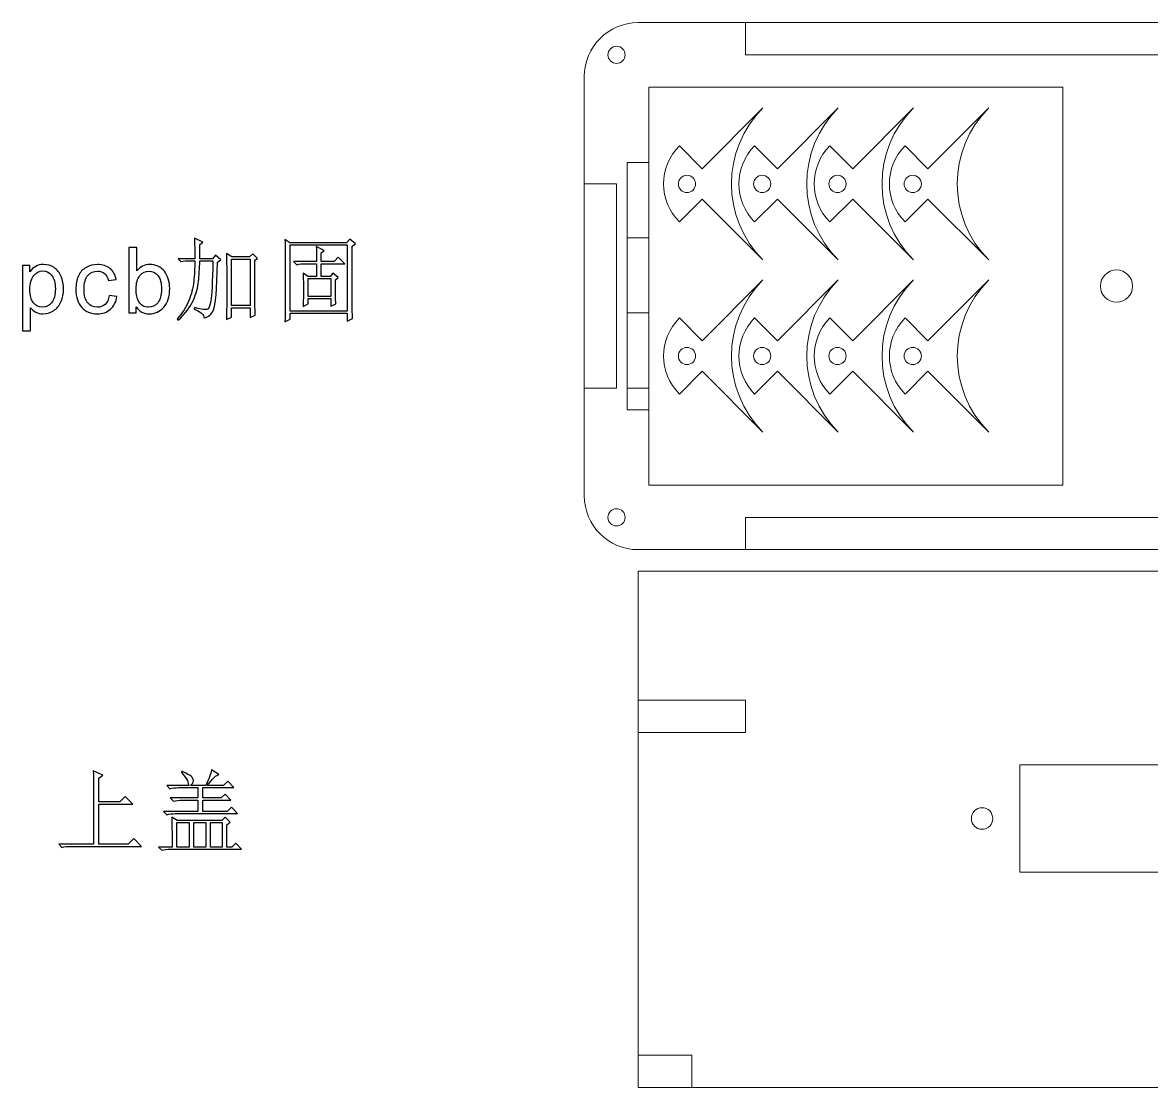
# Model space of a CAD drawing. Header units: millimetres. Extents: x -288 to -52, y -435 to 65.
# Drawn here: x -273.3 to -168.3, y -274 to -175 of the extents above; entities that cross this region are included whole.
import ezdxf

# ---------------------------------------------------------------- set-up
doc = ezdxf.new("R2010")
doc.units = ezdxf.units.MM
doc.header["$MEASUREMENT"] = 0
doc.layers.add('layer 1', color=7, linetype='Continuous')

msp = doc.modelspace()

# ---------------------------------------------------------------- linework, layer by layer
at = {"layer": 'layer 1', "color": 250, "lineweight": 20}
for centre, major_axis in [((-218.0443, -178.0132), (0, 0.8)), ((-171.5443, -199.5132), (0, 1.5)), ((-218.0443, -221.0132), (0, 0.8)), ((-184.0443, -249.0135), (0, 1))]:
    msp.add_ellipse(centre, major_axis=major_axis, ratio=1, dxfattribs=at)
for points, knots in [([(-216.0443, -175.0132), (-216.0443, -175.0132), (-57.0443, -175.0132), (-57.0443, -175.0132), (-57.0443, -175.0132), (-54.2943, -175.0132), (-52.0443, -177.2632), (-52.0443, -180.0133), (-52.0443, -180.0133), (-52.0443, -180.0133), (-52.0443, -219.0132), (-52.0443, -219.0132), (-52.0443, -219.0132), (-52.0443, -221.7633), (-54.2943, -224.0132), (-57.0443, -224.0132), (-57.0443, -224.0132), (-57.0443, -224.0132), (-216.0443, -224.0132), (-216.0443, -224.0132), (-216.0443, -224.0132), (-218.7943, -224.0132), (-221.0443, -221.7633), (-221.0443, -219.0132), (-221.0443, -219.0132), (-221.0443, -219.0132), (-221.0443, -180.0133), (-221.0443, -180.0133), (-221.0443, -180.0133), (-221.0443, -177.2632), (-218.7943, -175.0132), (-216.0443, -175.0132)], [0, 0, 0, 0, 0.11111111, 0.11111111, 0.11111111, 0.11111111, 0.22222222, 0.22222222, 0.22222222, 0.22222222, 0.33333333, 0.33333333, 0.33333333, 0.33333333, 0.44444444, 0.44444444, 0.44444444, 0.44444444, 0.55555556, 0.55555556, 0.55555556, 0.55555556, 0.66666667, 0.66666667, 0.66666667, 0.66666667, 0.77777778, 0.77777778, 0.77777778, 0.77777778, 1, 1, 1, 1]), ([(-212.0597, -189.4475), (-211.7473, -189.1351), (-211.2408, -189.1351), (-210.9284, -189.4475), (-210.9284, -189.4475), (-210.6159, -189.7599), (-210.616, -190.2665), (-210.9284, -190.5789), (-210.9284, -190.5789), (-211.2407, -190.8913), (-211.7473, -190.8913), (-212.0597, -190.5789), (-212.0597, -190.5789), (-212.3721, -190.2665), (-212.3721, -189.7599), (-212.0597, -189.4475)], [0, 0, 0, 0, 0.2, 0.2, 0.2, 0.2, 0.4, 0.4, 0.4, 0.4, 0.6, 0.6, 0.6, 0.6, 1, 1, 1, 1]), ([(-205.0597, -189.4475), (-204.7473, -189.1351), (-204.2408, -189.1351), (-203.9284, -189.4475), (-203.9284, -189.4475), (-203.6159, -189.7599), (-203.616, -190.2665), (-203.9284, -190.5789), (-203.9284, -190.5789), (-204.2407, -190.8913), (-204.7473, -190.8913), (-205.0597, -190.5789), (-205.0597, -190.5789), (-205.3721, -190.2665), (-205.3721, -189.7599), (-205.0597, -189.4475)], [0, 0, 0, 0, 0.2, 0.2, 0.2, 0.2, 0.4, 0.4, 0.4, 0.4, 0.6, 0.6, 0.6, 0.6, 1, 1, 1, 1]), ([(-198.0597, -189.4475), (-197.7473, -189.1351), (-197.2408, -189.1351), (-196.9284, -189.4475), (-196.9284, -189.4475), (-196.6159, -189.7599), (-196.616, -190.2665), (-196.9284, -190.5789), (-196.9284, -190.5789), (-197.2407, -190.8913), (-197.7473, -190.8913), (-198.0597, -190.5789), (-198.0597, -190.5789), (-198.3721, -190.2665), (-198.3721, -189.7599), (-198.0597, -189.4475)], [0, 0, 0, 0, 0.2, 0.2, 0.2, 0.2, 0.4, 0.4, 0.4, 0.4, 0.6, 0.6, 0.6, 0.6, 1, 1, 1, 1]), ([(-191.0597, -189.4475), (-190.7473, -189.1351), (-190.2408, -189.1351), (-189.9284, -189.4475), (-189.9284, -189.4475), (-189.6159, -189.7599), (-189.616, -190.2665), (-189.9284, -190.5789), (-189.9284, -190.5789), (-190.2407, -190.8913), (-190.7473, -190.8913), (-191.0597, -190.5789), (-191.0597, -190.5789), (-191.3721, -190.2665), (-191.3721, -189.7599), (-191.0597, -189.4475)], [0, 0, 0, 0, 0.2, 0.2, 0.2, 0.2, 0.4, 0.4, 0.4, 0.4, 0.6, 0.6, 0.6, 0.6, 1, 1, 1, 1]), ([(-212.0597, -205.448), (-211.7473, -205.1356), (-211.2408, -205.1356), (-210.9284, -205.448), (-210.9284, -205.448), (-210.6159, -205.7604), (-210.616, -206.267), (-210.9284, -206.5794), (-210.9284, -206.5794), (-211.2407, -206.8918), (-211.7473, -206.8918), (-212.0597, -206.5794), (-212.0597, -206.5794), (-212.3721, -206.267), (-212.3721, -205.7604), (-212.0597, -205.448)], [0, 0, 0, 0, 0.2, 0.2, 0.2, 0.2, 0.4, 0.4, 0.4, 0.4, 0.6, 0.6, 0.6, 0.6, 1, 1, 1, 1]), ([(-205.0597, -205.448), (-204.7473, -205.1356), (-204.2408, -205.1356), (-203.9284, -205.448), (-203.9284, -205.448), (-203.6159, -205.7604), (-203.616, -206.267), (-203.9284, -206.5794), (-203.9284, -206.5794), (-204.2407, -206.8918), (-204.7473, -206.8918), (-205.0597, -206.5794), (-205.0597, -206.5794), (-205.3721, -206.267), (-205.3721, -205.7604), (-205.0597, -205.448)], [0, 0, 0, 0, 0.2, 0.2, 0.2, 0.2, 0.4, 0.4, 0.4, 0.4, 0.6, 0.6, 0.6, 0.6, 1, 1, 1, 1]), ([(-198.0597, -205.448), (-197.7473, -205.1356), (-197.2408, -205.1356), (-196.9284, -205.448), (-196.9284, -205.448), (-196.6159, -205.7604), (-196.616, -206.267), (-196.9284, -206.5794), (-196.9284, -206.5794), (-197.2407, -206.8918), (-197.7473, -206.8918), (-198.0597, -206.5794), (-198.0597, -206.5794), (-198.3721, -206.267), (-198.3721, -205.7604), (-198.0597, -205.448)], [0, 0, 0, 0, 0.2, 0.2, 0.2, 0.2, 0.4, 0.4, 0.4, 0.4, 0.6, 0.6, 0.6, 0.6, 1, 1, 1, 1]), ([(-191.0597, -205.448), (-190.7473, -205.1356), (-190.2408, -205.1356), (-189.9284, -205.448), (-189.9284, -205.448), (-189.6159, -205.7604), (-189.616, -206.267), (-189.9284, -206.5794), (-189.9284, -206.5794), (-190.2407, -206.8918), (-190.7473, -206.8918), (-191.0597, -206.5794), (-191.0597, -206.5794), (-191.3721, -206.267), (-191.3721, -205.7604), (-191.0597, -205.448)], [0, 0, 0, 0, 0.2, 0.2, 0.2, 0.2, 0.4, 0.4, 0.4, 0.4, 0.6, 0.6, 0.6, 0.6, 1, 1, 1, 1]), ([(-92.5443, -244.0135), (-92.5443, -244.0135), (-180.5443, -244.0135), (-180.5443, -244.0135), (-180.5443, -244.0135), (-180.5443, -244.0135), (-180.5443, -254.0135), (-180.5443, -254.0135), (-180.5443, -254.0135), (-180.5443, -254.0135), (-92.5443, -254.0135), (-92.5443, -254.0135)], [0, 0, 0, 0, 0.25, 0.25, 0.25, 0.25, 0.5, 0.5, 0.5, 0.5, 1, 1, 1, 1])]:
    msp.add_open_spline(points, degree=3, knots=knots, dxfattribs=at)
for points in [[(-206.0443, -175.0132), (-206.0443, -175.0132), (-206.0443, -178.0132), (-206.0443, -178.0132)], [(-206.0443, -178.0132), (-206.0443, -178.0132), (-67.0443, -178.0132), (-67.0443, -178.0132)], [(-215.0443, -181.0132), (-215.0443, -181.0132), (-176.5443, -181.0132), (-176.5443, -181.0132)], [(-215.0443, -218.0132), (-215.0443, -218.0132), (-215.0443, -181.0132), (-215.0443, -181.0132)], [(-176.5443, -181.0132), (-176.5443, -181.0132), (-176.5443, -218.0132), (-176.5443, -218.0132)], [(-210.0798, -188.599), (-210.0798, -188.599), (-204.423, -182.9421), (-204.423, -182.9421)], [(-204.423, -197.0843), (-208.3283, -193.179), (-208.3283, -186.8474), (-204.423, -182.9421)], [(-203.0798, -188.599), (-203.0798, -188.599), (-197.423, -182.9421), (-197.423, -182.9421)], [(-197.423, -197.0843), (-201.3283, -193.179), (-201.3283, -186.8474), (-197.423, -182.9421)], [(-196.0798, -188.599), (-196.0798, -188.599), (-190.423, -182.9421), (-190.423, -182.9421)], [(-190.423, -197.0843), (-194.3283, -193.179), (-194.3283, -186.8474), (-190.423, -182.9421)], [(-189.0798, -188.599), (-189.0798, -188.599), (-183.423, -182.9421), (-183.423, -182.9421)], [(-183.423, -197.0843), (-187.3283, -193.179), (-187.3283, -186.8474), (-183.423, -182.9421)], [(-212.2012, -193.5487), (-214.1538, -191.5961), (-214.1538, -188.4303), (-212.2012, -186.4777)], [(-212.2012, -186.4777), (-212.2012, -186.4777), (-210.0798, -188.599), (-210.0798, -188.599)], [(-205.2012, -193.5487), (-207.1538, -191.5961), (-207.1538, -188.4303), (-205.2012, -186.4777)], [(-205.2012, -186.4777), (-205.2012, -186.4777), (-203.0798, -188.599), (-203.0798, -188.599)], [(-198.2012, -193.5487), (-200.1538, -191.5961), (-200.1538, -188.4303), (-198.2012, -186.4777)], [(-198.2012, -186.4777), (-198.2012, -186.4777), (-196.0798, -188.599), (-196.0798, -188.599)], [(-191.2012, -193.5487), (-193.1538, -191.5961), (-193.1538, -188.4303), (-191.2012, -186.4777)], [(-191.2012, -186.4777), (-191.2012, -186.4777), (-189.0798, -188.599), (-189.0798, -188.599)], [(-217.0443, -188.0132), (-217.0443, -188.0132), (-215.0443, -188.0132), (-215.0443, -188.0132)], [(-217.0443, -211.0132), (-217.0443, -211.0132), (-217.0443, -188.0132), (-217.0443, -188.0132)], [(-221.0443, -190.0132), (-221.0443, -190.0132), (-218.0443, -190.0132), (-218.0443, -190.0132)], [(-218.0443, -209.0132), (-218.0443, -209.0132), (-218.0443, -190.0132), (-218.0443, -190.0132)], [(-212.2012, -193.5487), (-212.2012, -193.5487), (-210.0798, -191.4274), (-210.0798, -191.4274)], [(-204.423, -197.0843), (-204.423, -197.0843), (-210.0798, -191.4274), (-210.0798, -191.4274)], [(-205.2012, -193.5487), (-205.2012, -193.5487), (-203.0798, -191.4274), (-203.0798, -191.4274)], [(-197.423, -197.0843), (-197.423, -197.0843), (-203.0798, -191.4274), (-203.0798, -191.4274)], [(-198.2012, -193.5487), (-198.2012, -193.5487), (-196.0798, -191.4274), (-196.0798, -191.4274)], [(-190.423, -197.0843), (-190.423, -197.0843), (-196.0798, -191.4274), (-196.0798, -191.4274)], [(-191.2012, -193.5487), (-191.2012, -193.5487), (-189.0798, -191.4274), (-189.0798, -191.4274)], [(-183.423, -197.0843), (-183.423, -197.0843), (-189.0798, -191.4274), (-189.0798, -191.4274)], [(-217.0443, -195.0132), (-217.0443, -195.0132), (-215.0443, -195.0132), (-215.0443, -195.0132)], [(-210.0798, -204.5995), (-210.0798, -204.5995), (-204.423, -198.9426), (-204.423, -198.9426)], [(-204.423, -213.0848), (-208.3283, -209.1795), (-208.3283, -202.8479), (-204.423, -198.9426)], [(-203.0798, -204.5995), (-203.0798, -204.5995), (-197.423, -198.9426), (-197.423, -198.9426)], [(-197.423, -213.0848), (-201.3283, -209.1795), (-201.3283, -202.8479), (-197.423, -198.9426)], [(-196.0798, -204.5995), (-196.0798, -204.5995), (-190.423, -198.9426), (-190.423, -198.9426)], [(-190.423, -213.0848), (-194.3283, -209.1795), (-194.3283, -202.8479), (-190.423, -198.9426)], [(-189.0798, -204.5995), (-189.0798, -204.5995), (-183.423, -198.9426), (-183.423, -198.9426)], [(-183.423, -213.0848), (-187.3283, -209.1795), (-187.3283, -202.8479), (-183.423, -198.9426)], [(-217.0443, -202.0132), (-217.0443, -202.0132), (-215.0443, -202.0132), (-215.0443, -202.0132)], [(-212.2012, -209.5492), (-214.1538, -207.5966), (-214.1538, -204.4308), (-212.2012, -202.4782)], [(-212.2012, -202.4782), (-212.2012, -202.4782), (-210.0798, -204.5995), (-210.0798, -204.5995)], [(-205.2012, -209.5492), (-207.1538, -207.5966), (-207.1538, -204.4308), (-205.2012, -202.4782)], [(-205.2012, -202.4782), (-205.2012, -202.4782), (-203.0798, -204.5995), (-203.0798, -204.5995)], [(-198.2012, -209.5492), (-200.1538, -207.5966), (-200.1538, -204.4308), (-198.2012, -202.4782)], [(-198.2012, -202.4782), (-198.2012, -202.4782), (-196.0798, -204.5995), (-196.0798, -204.5995)], [(-191.2012, -209.5492), (-193.1538, -207.5966), (-193.1538, -204.4308), (-191.2012, -202.4782)], [(-191.2012, -202.4782), (-191.2012, -202.4782), (-189.0798, -204.5995), (-189.0798, -204.5995)], [(-212.2012, -209.5492), (-212.2012, -209.5492), (-210.0798, -207.4279), (-210.0798, -207.4279)], [(-204.423, -213.0848), (-204.423, -213.0848), (-210.0798, -207.4279), (-210.0798, -207.4279)], [(-205.2012, -209.5492), (-205.2012, -209.5492), (-203.0798, -207.4279), (-203.0798, -207.4279)], [(-197.423, -213.0848), (-197.423, -213.0848), (-203.0798, -207.4279), (-203.0798, -207.4279)], [(-198.2012, -209.5492), (-198.2012, -209.5492), (-196.0798, -207.4279), (-196.0798, -207.4279)], [(-190.423, -213.0848), (-190.423, -213.0848), (-196.0798, -207.4279), (-196.0798, -207.4279)], [(-191.2012, -209.5492), (-191.2012, -209.5492), (-189.0798, -207.4279), (-189.0798, -207.4279)], [(-183.423, -213.0848), (-183.423, -213.0848), (-189.0798, -207.4279), (-189.0798, -207.4279)], [(-221.0443, -209.0132), (-221.0443, -209.0132), (-218.0443, -209.0132), (-218.0443, -209.0132)], [(-217.0443, -209.0132), (-217.0443, -209.0132), (-215.0443, -209.0132), (-215.0443, -209.0132)], [(-217.0443, -211.0132), (-217.0443, -211.0132), (-215.0443, -211.0132), (-215.0443, -211.0132)], [(-215.0443, -218.0132), (-215.0443, -218.0132), (-176.5443, -218.0132), (-176.5443, -218.0132)], [(-206.0443, -221.0132), (-206.0443, -221.0132), (-206.0443, -224.0132), (-206.0443, -224.0132)], [(-67.0443, -221.0132), (-67.0443, -221.0132), (-206.0443, -221.0132), (-206.0443, -221.0132)], [(-216.0443, -226.0135), (-216.0443, -226.0135), (-57.0443, -226.0135), (-57.0443, -226.0135)], [(-216.0443, -226.0135), (-216.0443, -226.0135), (-216.0443, -274.0131), (-216.0443, -274.0131)], [(-216.0443, -238.0135), (-216.0443, -238.0135), (-206.0443, -238.0135), (-206.0443, -238.0135)], [(-206.0443, -241.0135), (-206.0443, -241.0135), (-206.0443, -238.0135), (-206.0443, -238.0135)], [(-216.0443, -241.0135), (-216.0443, -241.0135), (-206.0443, -241.0135), (-206.0443, -241.0135)], [(-216.0443, -271.0131), (-216.0443, -271.0131), (-211.0443, -271.0131), (-211.0443, -271.0131)], [(-211.0443, -271.0131), (-211.0443, -271.0131), (-211.0443, -274.0131), (-211.0443, -274.0131)], [(-216.0443, -274.0131), (-216.0443, -274.0131), (-57.0443, -274.0131), (-57.0443, -274.0131)]]:
    msp.add_open_spline(points, degree=3, dxfattribs=at)
at = {"layer": 'layer 1', "color": 250}
for points, knots in [([(-257.2716, -196.9709), (-257.2716, -196.1779), (-257.2829, -195.5386), (-257.304, -195.0532), (-257.304, -195.0532), (-257.304, -195.0532), (-256.511, -195.4173), (-256.511, -195.4173), (-256.511, -195.4173), (-256.511, -195.4173), (-256.8087, -195.6487), (-256.8087, -195.6487), (-256.8087, -195.6487), (-256.8087, -195.6487), (-256.8087, -196.9709), (-256.8087, -196.9709), (-256.8087, -196.9709), (-256.8087, -196.9709), (-255.6177, -196.9709), (-255.6177, -196.9709), (-255.6177, -196.9709), (-255.6177, -196.9709), (-255.3525, -196.6407), (-255.3525, -196.6407), (-255.3525, -196.6407), (-255.3525, -196.6407), (-254.8571, -197.0711), (-254.8571, -197.0711), (-254.8571, -197.0711), (-254.8571, -197.0711), (-255.1549, -197.3025), (-255.1549, -197.3025), (-255.1549, -197.3025), (-255.2212, -199.8595), (-255.3426, -201.3369), (-255.519, -201.7334), (-255.519, -201.7334), (-255.6954, -202.1314), (-255.9917, -202.3727), (-256.4108, -202.4616), (-256.4108, -202.4616), (-256.3896, -202.1751), (-256.6972, -201.9098), (-257.3379, -201.6671), (-257.3379, -201.6671), (-257.3379, -201.6671), (-257.304, -201.502), (-257.304, -201.502), (-257.304, -201.502), (-256.7974, -201.6347), (-256.4658, -201.701), (-256.312, -201.701), (-256.312, -201.701), (-256.2245, -201.701), (-256.13, -201.6728), (-256.0312, -201.6177), (-256.0312, -201.6177), (-255.9324, -201.5627), (-255.8435, -201.3101), (-255.7659, -200.8571), (-255.7659, -200.8571), (-255.6897, -200.4056), (-255.629, -199.1765), (-255.5839, -197.1699), (-255.5839, -197.1699), (-255.5839, -197.1699), (-256.8087, -197.1699), (-256.8087, -197.1699), (-256.8087, -197.1699), (-256.8299, -197.8966), (-256.8694, -198.5302), (-256.9244, -199.0707), (-256.9244, -199.0707), (-256.9795, -199.6111), (-257.1389, -200.1883), (-257.4028, -200.8063), (-257.4028, -200.8063), (-257.6681, -201.423), (-258.1422, -202.0509), (-258.8252, -202.6902), (-258.8252, -202.6902), (-258.8252, -202.6902), (-258.9254, -202.5914), (-258.9254, -202.5914), (-258.9254, -202.5914), (-258.4174, -201.9959), (-258.0491, -201.4117), (-257.8163, -200.8388), (-257.8163, -200.8388), (-257.5848, -200.2659), (-257.4367, -199.6817), (-257.3703, -199.0876), (-257.3703, -199.0876), (-257.304, -198.4921), (-257.2716, -197.8529), (-257.2716, -197.1699), (-257.2716, -197.1699), (-257.2716, -197.1699), (-258.1648, -197.1699), (-258.1648, -197.1699), (-258.1648, -197.1699), (-258.1648, -197.1699), (-258.5613, -197.2362), (-258.5613, -197.2362), (-258.5613, -197.2362), (-258.5613, -197.2362), (-258.8252, -196.9709), (-258.8252, -196.9709), (-258.8252, -196.9709), (-258.8252, -196.9709), (-257.2716, -196.9709), (-257.2716, -196.9709)], [0, 0, 0, 0, 0.03448276, 0.03448276, 0.03448276, 0.03448276, 0.06896552, 0.06896552, 0.06896552, 0.06896552, 0.10344828, 0.10344828, 0.10344828, 0.10344828, 0.13793103, 0.13793103, 0.13793103, 0.13793103, 0.17241379, 0.17241379, 0.17241379, 0.17241379, 0.20689655, 0.20689655, 0.20689655, 0.20689655, 0.24137931, 0.24137931, 0.24137931, 0.24137931, 0.27586207, 0.27586207, 0.27586207, 0.27586207, 0.31034483, 0.31034483, 0.31034483, 0.31034483, 0.34482759, 0.34482759, 0.34482759, 0.34482759, 0.37931034, 0.37931034, 0.37931034, 0.37931034, 0.4137931, 0.4137931, 0.4137931, 0.4137931, 0.44827586, 0.44827586, 0.44827586, 0.44827586, 0.48275862, 0.48275862, 0.48275862, 0.48275862, 0.51724138, 0.51724138, 0.51724138, 0.51724138, 0.55172414, 0.55172414, 0.55172414, 0.55172414, 0.5862069, 0.5862069, 0.5862069, 0.5862069, 0.62068966, 0.62068966, 0.62068966, 0.62068966, 0.65517241, 0.65517241, 0.65517241, 0.65517241, 0.68965517, 0.68965517, 0.68965517, 0.68965517, 0.72413793, 0.72413793, 0.72413793, 0.72413793, 0.75862069, 0.75862069, 0.75862069, 0.75862069, 0.79310345, 0.79310345, 0.79310345, 0.79310345, 0.82758621, 0.82758621, 0.82758621, 0.82758621, 0.86206897, 0.86206897, 0.86206897, 0.86206897, 0.89655172, 0.89655172, 0.89655172, 0.89655172, 0.93103448, 0.93103448, 0.93103448, 0.93103448, 1, 1, 1, 1]), ([(-248.8839, -202.8256), (-248.8613, -202.2527), (-248.8514, -201.8336), (-248.8514, -201.5683), (-248.8514, -201.5683), (-248.8514, -201.5683), (-248.8514, -196.6054), (-248.8514, -196.6054), (-248.8514, -196.6054), (-248.8514, -196.2315), (-248.8613, -195.7574), (-248.8839, -195.183), (-248.8839, -195.183), (-248.8839, -195.183), (-248.421, -195.4808), (-248.421, -195.4808), (-248.421, -195.4808), (-248.421, -195.4808), (-243.1618, -195.4808), (-243.1618, -195.4808), (-243.1618, -195.4808), (-243.1618, -195.4808), (-242.864, -195.1463), (-242.864, -195.1463), (-242.864, -195.1463), (-242.864, -195.1463), (-242.3349, -195.5767), (-242.3349, -195.5767), (-242.3349, -195.5767), (-242.3349, -195.5767), (-242.6326, -195.8082), (-242.6326, -195.8082), (-242.6326, -195.8082), (-242.6326, -195.8082), (-242.6326, -201.0378), (-242.6326, -201.0378), (-242.6326, -201.0378), (-242.6326, -201.4794), (-242.6213, -201.9761), (-242.6002, -202.5279), (-242.6002, -202.5279), (-242.6002, -202.5279), (-243.0955, -202.7593), (-243.0955, -202.7593), (-243.0955, -202.7593), (-243.0955, -202.7593), (-243.0955, -202.0298), (-243.0955, -202.0298), (-243.0955, -202.0298), (-243.0955, -202.0298), (-248.3871, -202.0298), (-248.3871, -202.0298), (-248.3871, -202.0298), (-248.3871, -202.0298), (-248.3871, -202.5928), (-248.3871, -202.5928), (-248.3871, -202.5928), (-248.3871, -202.5928), (-248.8839, -202.8256), (-248.8839, -202.8256)], [0, 0, 0, 0, 0.0625, 0.0625, 0.0625, 0.0625, 0.125, 0.125, 0.125, 0.125, 0.1875, 0.1875, 0.1875, 0.1875, 0.25, 0.25, 0.25, 0.25, 0.3125, 0.3125, 0.3125, 0.3125, 0.375, 0.375, 0.375, 0.375, 0.4375, 0.4375, 0.4375, 0.4375, 0.5, 0.5, 0.5, 0.5, 0.5625, 0.5625, 0.5625, 0.5625, 0.625, 0.625, 0.625, 0.625, 0.6875, 0.6875, 0.6875, 0.6875, 0.75, 0.75, 0.75, 0.75, 0.8125, 0.8125, 0.8125, 0.8125, 0.875, 0.875, 0.875, 0.875, 1, 1, 1, 1]), ([(-262.7199, -201.9959), (-262.7199, -201.9959), (-263.4142, -201.9959), (-263.4142, -201.9959), (-263.4142, -201.9959), (-263.4142, -201.9959), (-263.4142, -195.9337), (-263.4142, -195.9337), (-263.4142, -195.9337), (-263.4142, -195.9337), (-262.6691, -195.9337), (-262.6691, -195.9337), (-262.6691, -195.9337), (-262.6691, -195.9337), (-262.6691, -198.097), (-262.6691, -198.097), (-262.6691, -198.097), (-262.3544, -197.7047), (-261.9537, -197.5085), (-261.4654, -197.5085), (-261.4654, -197.5085), (-261.1959, -197.5085), (-260.9391, -197.5622), (-260.6978, -197.6708), (-260.6978, -197.6708), (-260.4565, -197.7795), (-260.2589, -197.9333), (-260.1023, -198.1294), (-260.1023, -198.1294), (-259.9471, -198.327), (-259.8243, -198.5641), (-259.7368, -198.8421), (-259.7368, -198.8421), (-259.6479, -199.1186), (-259.6041, -199.4164), (-259.6041, -199.7325), (-259.6041, -199.7325), (-259.6041, -200.4832), (-259.7904, -201.0646), (-260.1615, -201.4738), (-260.1615, -201.4738), (-260.5341, -201.8844), (-260.98, -202.089), (-261.5007, -202.089), (-261.5007, -202.089), (-262.0186, -202.089), (-262.425, -201.8731), (-262.7199, -201.4427), (-262.7199, -201.4427), (-262.7199, -201.4427), (-262.7199, -201.9959), (-262.7199, -201.9959)], [0, 0, 0, 0, 0.07142857, 0.07142857, 0.07142857, 0.07142857, 0.14285714, 0.14285714, 0.14285714, 0.14285714, 0.21428571, 0.21428571, 0.21428571, 0.21428571, 0.28571429, 0.28571429, 0.28571429, 0.28571429, 0.35714286, 0.35714286, 0.35714286, 0.35714286, 0.42857143, 0.42857143, 0.42857143, 0.42857143, 0.5, 0.5, 0.5, 0.5, 0.57142857, 0.57142857, 0.57142857, 0.57142857, 0.64285714, 0.64285714, 0.64285714, 0.64285714, 0.71428571, 0.71428571, 0.71428571, 0.71428571, 0.78571429, 0.78571429, 0.78571429, 0.78571429, 0.85714286, 0.85714286, 0.85714286, 0.85714286, 1, 1, 1, 1]), ([(-248.3871, -195.6797), (-248.3871, -195.6797), (-248.3871, -201.8308), (-248.3871, -201.8308), (-248.3871, -201.8308), (-248.3871, -201.8308), (-243.0955, -201.8308), (-243.0955, -201.8308), (-243.0955, -201.8308), (-243.0955, -201.8308), (-243.0955, -195.6797), (-243.0955, -195.6797), (-243.0955, -195.6797), (-243.0955, -195.6797), (-248.3871, -195.6797), (-248.3871, -195.6797)], [0, 0, 0, 0, 0.2, 0.2, 0.2, 0.2, 0.4, 0.4, 0.4, 0.4, 0.6, 0.6, 0.6, 0.6, 1, 1, 1, 1]), ([(-244.1877, -198.9197), (-244.1877, -200.002), (-244.1764, -200.7527), (-244.1538, -201.1718), (-244.1538, -201.1718), (-244.1538, -201.1718), (-244.6181, -201.3694), (-244.6181, -201.3694), (-244.6181, -201.3694), (-244.6181, -201.3694), (-244.6181, -200.6751), (-244.6181, -200.6751), (-244.6181, -200.6751), (-244.6181, -200.6751), (-246.7347, -200.6751), (-246.7347, -200.6751), (-246.7347, -200.6751), (-246.7347, -200.6751), (-246.7347, -201.1718), (-246.7347, -201.1718), (-246.7347, -201.1718), (-246.7347, -201.1718), (-247.1976, -201.4032), (-247.1976, -201.4032), (-247.1976, -201.4032), (-247.175, -200.8741), (-247.1637, -200.3548), (-247.1637, -199.8468), (-247.1637, -199.8468), (-247.1637, -199.3402), (-247.175, -198.8322), (-247.1976, -198.3242), (-247.1976, -198.3242), (-247.1976, -198.3242), (-246.7672, -198.6219), (-246.7672, -198.6219), (-246.7672, -198.6219), (-246.7672, -198.6219), (-245.9403, -198.6219), (-245.9403, -198.6219), (-245.9403, -198.6219), (-245.9403, -198.6219), (-245.9403, -197.4323), (-245.9403, -197.4323), (-245.9403, -197.4323), (-245.9403, -197.4323), (-246.9986, -197.4323), (-246.9986, -197.4323), (-246.9986, -197.4323), (-247.2851, -197.4323), (-247.5504, -197.4648), (-247.7931, -197.5311), (-247.7931, -197.5311), (-247.7931, -197.5311), (-248.0894, -197.2334), (-248.0894, -197.2334), (-248.0894, -197.2334), (-248.0894, -197.2334), (-245.9403, -197.2334), (-245.9403, -197.2334), (-245.9403, -197.2334), (-245.9403, -196.8143), (-245.9516, -196.3514), (-245.9727, -195.8448), (-245.9727, -195.8448), (-245.9727, -195.8448), (-245.246, -196.2089), (-245.246, -196.2089), (-245.246, -196.2089), (-245.246, -196.2089), (-245.5099, -196.4065), (-245.5099, -196.4065), (-245.5099, -196.4065), (-245.5099, -196.4065), (-245.5099, -197.2334), (-245.5099, -197.2334), (-245.5099, -197.2334), (-245.5099, -197.2334), (-244.3203, -197.2334), (-244.3203, -197.2334), (-244.3203, -197.2334), (-244.3203, -197.2334), (-243.9224, -196.8369), (-243.9224, -196.8369), (-243.9224, -196.8369), (-243.9224, -196.8369), (-243.3269, -197.4323), (-243.3269, -197.4323), (-243.3269, -197.4323), (-243.3269, -197.4323), (-245.5099, -197.4323), (-245.5099, -197.4323), (-245.5099, -197.4323), (-245.5099, -197.4323), (-245.5099, -198.6219), (-245.5099, -198.6219), (-245.5099, -198.6219), (-245.5099, -198.6219), (-244.683, -198.6219), (-244.683, -198.6219), (-244.683, -198.6219), (-244.683, -198.6219), (-244.4191, -198.3242), (-244.4191, -198.3242), (-244.4191, -198.3242), (-244.4191, -198.3242), (-243.9224, -198.7221), (-243.9224, -198.7221), (-243.9224, -198.7221), (-243.9224, -198.7221), (-244.1877, -198.9197), (-244.1877, -198.9197)], [0, 0, 0, 0, 0.03448276, 0.03448276, 0.03448276, 0.03448276, 0.06896552, 0.06896552, 0.06896552, 0.06896552, 0.10344828, 0.10344828, 0.10344828, 0.10344828, 0.13793103, 0.13793103, 0.13793103, 0.13793103, 0.17241379, 0.17241379, 0.17241379, 0.17241379, 0.20689655, 0.20689655, 0.20689655, 0.20689655, 0.24137931, 0.24137931, 0.24137931, 0.24137931, 0.27586207, 0.27586207, 0.27586207, 0.27586207, 0.31034483, 0.31034483, 0.31034483, 0.31034483, 0.34482759, 0.34482759, 0.34482759, 0.34482759, 0.37931034, 0.37931034, 0.37931034, 0.37931034, 0.4137931, 0.4137931, 0.4137931, 0.4137931, 0.44827586, 0.44827586, 0.44827586, 0.44827586, 0.48275862, 0.48275862, 0.48275862, 0.48275862, 0.51724138, 0.51724138, 0.51724138, 0.51724138, 0.55172414, 0.55172414, 0.55172414, 0.55172414, 0.5862069, 0.5862069, 0.5862069, 0.5862069, 0.62068966, 0.62068966, 0.62068966, 0.62068966, 0.65517241, 0.65517241, 0.65517241, 0.65517241, 0.68965517, 0.68965517, 0.68965517, 0.68965517, 0.72413793, 0.72413793, 0.72413793, 0.72413793, 0.75862069, 0.75862069, 0.75862069, 0.75862069, 0.79310345, 0.79310345, 0.79310345, 0.79310345, 0.82758621, 0.82758621, 0.82758621, 0.82758621, 0.86206897, 0.86206897, 0.86206897, 0.86206897, 0.89655172, 0.89655172, 0.89655172, 0.89655172, 0.93103448, 0.93103448, 0.93103448, 0.93103448, 1, 1, 1, 1]), ([(-251.6821, -197.0993), (-251.6821, -197.0993), (-251.6821, -200.7033), (-251.6821, -200.7033), (-251.6821, -200.7033), (-251.6821, -201.2325), (-251.6708, -201.7391), (-251.6483, -202.2245), (-251.6483, -202.2245), (-251.6483, -202.2245), (-252.1111, -202.4235), (-252.1111, -202.4235), (-252.1111, -202.4235), (-252.1111, -202.4235), (-252.1111, -201.5302), (-252.1111, -201.5302), (-252.1111, -201.5302), (-252.1111, -201.5302), (-253.8651, -201.5302), (-253.8651, -201.5302), (-253.8651, -201.5302), (-253.8651, -201.5302), (-253.8651, -202.3924), (-253.8651, -202.3924), (-253.8651, -202.3924), (-253.8651, -202.3924), (-254.328, -202.6238), (-254.328, -202.6238), (-254.328, -202.6238), (-254.3054, -201.9409), (-254.2941, -200.915), (-254.2941, -199.5476), (-254.2941, -199.5476), (-254.2941, -198.1802), (-254.3054, -197.1544), (-254.328, -196.4714), (-254.328, -196.4714), (-254.328, -196.4714), (-253.8313, -196.8016), (-253.8313, -196.8016), (-253.8313, -196.8016), (-253.8313, -196.8016), (-252.1774, -196.8016), (-252.1774, -196.8016), (-252.1774, -196.8016), (-252.1774, -196.8016), (-251.8797, -196.5038), (-251.8797, -196.5038), (-251.8797, -196.5038), (-251.8797, -196.5038), (-251.4507, -196.9342), (-251.4507, -196.9342), (-251.4507, -196.9342), (-251.4507, -196.9342), (-251.6821, -197.0993), (-251.6821, -197.0993)], [0, 0, 0, 0, 0.06666667, 0.06666667, 0.06666667, 0.06666667, 0.13333333, 0.13333333, 0.13333333, 0.13333333, 0.2, 0.2, 0.2, 0.2, 0.26666667, 0.26666667, 0.26666667, 0.26666667, 0.33333333, 0.33333333, 0.33333333, 0.33333333, 0.4, 0.4, 0.4, 0.4, 0.46666667, 0.46666667, 0.46666667, 0.46666667, 0.53333333, 0.53333333, 0.53333333, 0.53333333, 0.6, 0.6, 0.6, 0.6, 0.66666667, 0.66666667, 0.66666667, 0.66666667, 0.73333333, 0.73333333, 0.73333333, 0.73333333, 0.8, 0.8, 0.8, 0.8, 0.86666667, 0.86666667, 0.86666667, 0.86666667, 1, 1, 1, 1]), ([(-253.8651, -197.0005), (-253.8651, -197.0005), (-253.8651, -201.3313), (-253.8651, -201.3313), (-253.8651, -201.3313), (-253.8651, -201.3313), (-252.1111, -201.3313), (-252.1111, -201.3313), (-252.1111, -201.3313), (-252.1111, -201.3313), (-252.1111, -197.0005), (-252.1111, -197.0005), (-252.1111, -197.0005), (-252.1111, -197.0005), (-253.8651, -197.0005), (-253.8651, -197.0005)], [0, 0, 0, 0, 0.2, 0.2, 0.2, 0.2, 0.4, 0.4, 0.4, 0.4, 0.6, 0.6, 0.6, 0.6, 1, 1, 1, 1]), ([(-273.289, -203.6808), (-273.289, -203.6808), (-273.289, -197.6017), (-273.289, -197.6017), (-273.289, -197.6017), (-273.289, -197.6017), (-272.6117, -197.6017), (-272.6117, -197.6017), (-272.6117, -197.6017), (-272.6117, -197.6017), (-272.6117, -198.1788), (-272.6117, -198.1788), (-272.6117, -198.1788), (-272.4522, -197.9559), (-272.2716, -197.788), (-272.0698, -197.6765), (-272.0698, -197.6765), (-271.8694, -197.565), (-271.6253, -197.5085), (-271.3388, -197.5085), (-271.3388, -197.5085), (-270.9635, -197.5085), (-270.6333, -197.6045), (-270.3468, -197.7978), (-270.3468, -197.7978), (-270.0604, -197.9897), (-269.8445, -198.2621), (-269.6977, -198.612), (-269.6977, -198.612), (-269.5524, -198.9634), (-269.479, -199.3472), (-269.479, -199.7663), (-269.479, -199.7663), (-269.479, -200.2137), (-269.5594, -200.6172), (-269.7203, -200.9771), (-269.7203, -200.9771), (-269.8812, -201.3355), (-270.1154, -201.6107), (-270.423, -201.8026), (-270.423, -201.8026), (-270.7292, -201.9931), (-271.0524, -202.089), (-271.391, -202.089), (-271.391, -202.089), (-271.6394, -202.089), (-271.8624, -202.0368), (-272.0585, -201.9324), (-272.0585, -201.9324), (-272.2561, -201.828), (-272.4169, -201.6967), (-272.5439, -201.5373), (-272.5439, -201.5373), (-272.5439, -201.5373), (-272.5439, -203.6808), (-272.5439, -203.6808), (-272.5439, -203.6808), (-272.5439, -203.6808), (-273.289, -203.6808), (-273.289, -203.6808)], [0, 0, 0, 0, 0.0625, 0.0625, 0.0625, 0.0625, 0.125, 0.125, 0.125, 0.125, 0.1875, 0.1875, 0.1875, 0.1875, 0.25, 0.25, 0.25, 0.25, 0.3125, 0.3125, 0.3125, 0.3125, 0.375, 0.375, 0.375, 0.375, 0.4375, 0.4375, 0.4375, 0.4375, 0.5, 0.5, 0.5, 0.5, 0.5625, 0.5625, 0.5625, 0.5625, 0.625, 0.625, 0.625, 0.625, 0.6875, 0.6875, 0.6875, 0.6875, 0.75, 0.75, 0.75, 0.75, 0.8125, 0.8125, 0.8125, 0.8125, 0.875, 0.875, 0.875, 0.875, 1, 1, 1, 1]), ([(-272.6117, -199.8256), (-272.6117, -200.3886), (-272.4974, -200.8049), (-272.2702, -201.0744), (-272.2702, -201.0744), (-272.0416, -201.344), (-271.765, -201.4794), (-271.4404, -201.4794), (-271.4404, -201.4794), (-271.1102, -201.4794), (-270.828, -201.3397), (-270.5938, -201.0603), (-270.5938, -201.0603), (-270.3581, -200.7809), (-270.241, -200.3491), (-270.241, -199.7635), (-270.241, -199.7635), (-270.241, -199.2047), (-270.3553, -198.787), (-270.5853, -198.509), (-270.5853, -198.509), (-270.8153, -198.231), (-271.0891, -198.0928), (-271.408, -198.0928), (-271.408, -198.0928), (-271.7241, -198.0928), (-272.0035, -198.2409), (-272.2462, -198.5358), (-272.2462, -198.5358), (-272.4903, -198.8322), (-272.6117, -199.2612), (-272.6117, -199.8256)], [0, 0, 0, 0, 0.11111111, 0.11111111, 0.11111111, 0.11111111, 0.22222222, 0.22222222, 0.22222222, 0.22222222, 0.33333333, 0.33333333, 0.33333333, 0.33333333, 0.44444444, 0.44444444, 0.44444444, 0.44444444, 0.55555556, 0.55555556, 0.55555556, 0.55555556, 0.66666667, 0.66666667, 0.66666667, 0.66666667, 0.77777778, 0.77777778, 0.77777778, 0.77777778, 1, 1, 1, 1]), ([(-265.2394, -200.3872), (-265.2394, -200.3872), (-264.5113, -200.4888), (-264.5113, -200.4888), (-264.5113, -200.4888), (-264.5917, -200.9898), (-264.7949, -201.3807), (-265.1237, -201.6643), (-265.1237, -201.6643), (-265.4525, -201.9479), (-265.8575, -202.089), (-266.3358, -202.089), (-266.3358, -202.089), (-266.9355, -202.089), (-267.4182, -201.8929), (-267.7822, -201.5006), (-267.7822, -201.5006), (-268.1477, -201.1083), (-268.3297, -200.5467), (-268.3297, -199.8157), (-268.3297, -199.8157), (-268.3297, -199.3416), (-268.2507, -198.9281), (-268.0941, -198.5725), (-268.0941, -198.5725), (-267.9374, -198.2183), (-267.699, -197.9516), (-267.3772, -197.7753), (-267.3772, -197.7753), (-267.0569, -197.5974), (-266.7084, -197.5085), (-266.3302, -197.5085), (-266.3302, -197.5085), (-265.8546, -197.5085), (-265.4638, -197.6285), (-265.1618, -197.8698), (-265.1618, -197.8698), (-264.8584, -198.1111), (-264.6637, -198.454), (-264.579, -198.8971), (-264.579, -198.8971), (-264.579, -198.8971), (-265.2987, -199.0072), (-265.2987, -199.0072), (-265.2987, -199.0072), (-265.3678, -198.7122), (-265.4892, -198.4907), (-265.6655, -198.3411), (-265.6655, -198.3411), (-265.8405, -198.1929), (-266.0522, -198.1182), (-266.3005, -198.1182), (-266.3005, -198.1182), (-266.6759, -198.1182), (-266.9807, -198.2522), (-267.2164, -198.5203), (-267.2164, -198.5203), (-267.4506, -198.7898), (-267.5677, -199.2132), (-267.5677, -199.7946), (-267.5677, -199.7946), (-267.5677, -200.3844), (-267.4548, -200.812), (-267.2291, -201.0787), (-267.2291, -201.0787), (-267.0019, -201.3454), (-266.7069, -201.4794), (-266.3443, -201.4794), (-266.3443, -201.4794), (-266.0508, -201.4794), (-265.8067, -201.3905), (-265.6119, -201.2113), (-265.6119, -201.2113), (-265.4158, -201.0335), (-265.2916, -200.7584), (-265.2394, -200.3872)], [0, 0, 0, 0, 0.05, 0.05, 0.05, 0.05, 0.1, 0.1, 0.1, 0.1, 0.15, 0.15, 0.15, 0.15, 0.2, 0.2, 0.2, 0.2, 0.25, 0.25, 0.25, 0.25, 0.3, 0.3, 0.3, 0.3, 0.35, 0.35, 0.35, 0.35, 0.4, 0.4, 0.4, 0.4, 0.45, 0.45, 0.45, 0.45, 0.5, 0.5, 0.5, 0.5, 0.55, 0.55, 0.55, 0.55, 0.6, 0.6, 0.6, 0.6, 0.65, 0.65, 0.65, 0.65, 0.7, 0.7, 0.7, 0.7, 0.75, 0.75, 0.75, 0.75, 0.8, 0.8, 0.8, 0.8, 0.85, 0.85, 0.85, 0.85, 0.9, 0.9, 0.9, 0.9, 1, 1, 1, 1]), ([(-262.7284, -199.7663), (-262.7284, -200.2913), (-262.6564, -200.6709), (-262.5139, -200.9051), (-262.5139, -200.9051), (-262.2796, -201.2875), (-261.9635, -201.4794), (-261.5642, -201.4794), (-261.5642, -201.4794), (-261.2382, -201.4794), (-260.9574, -201.3383), (-260.7218, -201.0561), (-260.7218, -201.0561), (-260.4847, -200.7739), (-260.3662, -200.3534), (-260.3662, -199.7946), (-260.3662, -199.7946), (-260.3662, -199.2216), (-260.479, -198.7997), (-260.7062, -198.5274), (-260.7062, -198.5274), (-260.9334, -198.255), (-261.2086, -198.1182), (-261.5303, -198.1182), (-261.5303, -198.1182), (-261.8563, -198.1182), (-262.1371, -198.2593), (-262.3728, -198.5415), (-262.3728, -198.5415), (-262.6098, -198.8237), (-262.7284, -199.2315), (-262.7284, -199.7663)], [0, 0, 0, 0, 0.11111111, 0.11111111, 0.11111111, 0.11111111, 0.22222222, 0.22222222, 0.22222222, 0.22222222, 0.33333333, 0.33333333, 0.33333333, 0.33333333, 0.44444444, 0.44444444, 0.44444444, 0.44444444, 0.55555556, 0.55555556, 0.55555556, 0.55555556, 0.66666667, 0.66666667, 0.66666667, 0.66666667, 0.77777778, 0.77777778, 0.77777778, 0.77777778, 1, 1, 1, 1]), ([(-246.7347, -198.8209), (-246.7347, -198.8209), (-246.7347, -200.4761), (-246.7347, -200.4761), (-246.7347, -200.4761), (-246.7347, -200.4761), (-244.6181, -200.4761), (-244.6181, -200.4761), (-244.6181, -200.4761), (-244.6181, -200.4761), (-244.6181, -198.8209), (-244.6181, -198.8209), (-244.6181, -198.8209), (-244.6181, -198.8209), (-246.7347, -198.8209), (-246.7347, -198.8209)], [0, 0, 0, 0, 0.2, 0.2, 0.2, 0.2, 0.4, 0.4, 0.4, 0.4, 0.6, 0.6, 0.6, 0.6, 1, 1, 1, 1]), ([(-266.7115, -244.5858), (-266.7115, -244.5858), (-265.8183, -244.9838), (-265.8183, -244.9838), (-265.8183, -244.9838), (-265.8183, -244.9838), (-266.1823, -245.2491), (-266.1823, -245.2491), (-266.1823, -245.2491), (-266.1823, -245.2491), (-266.1823, -247.4688), (-266.1823, -247.4688), (-266.1823, -247.4688), (-266.1823, -247.4688), (-264.2308, -247.4688), (-264.2308, -247.4688), (-264.2308, -247.4688), (-264.2308, -247.4688), (-263.7355, -246.9734), (-263.7355, -246.9734), (-263.7355, -246.9734), (-263.7355, -246.9734), (-263.0412, -247.6677), (-263.0412, -247.6677), (-263.0412, -247.6677), (-263.0412, -247.6677), (-266.1823, -247.6677), (-266.1823, -247.6677), (-266.1823, -247.6677), (-266.1823, -247.6677), (-266.1823, -251.4058), (-266.1823, -251.4058), (-266.1823, -251.4058), (-266.1823, -251.4058), (-263.4702, -251.4058), (-263.4702, -251.4058), (-263.4702, -251.4058), (-263.4702, -251.4058), (-262.941, -250.8766), (-262.941, -250.8766), (-262.941, -250.8766), (-262.941, -250.8766), (-262.2143, -251.6047), (-262.2143, -251.6047), (-262.2143, -251.6047), (-262.2143, -251.6047), (-268.8282, -251.6047), (-268.8282, -251.6047), (-268.8282, -251.6047), (-269.1146, -251.6047), (-269.3799, -251.6372), (-269.6226, -251.7035), (-269.6226, -251.7035), (-269.6226, -251.7035), (-269.9204, -251.4058), (-269.9204, -251.4058), (-269.9204, -251.4058), (-269.9204, -251.4058), (-266.679, -251.4058), (-266.679, -251.4058), (-266.679, -251.4058), (-266.679, -251.4058), (-266.679, -245.8446), (-266.679, -245.8446), (-266.679, -245.8446), (-266.679, -245.4466), (-266.6903, -245.0275), (-266.7115, -244.5858)], [0, 0, 0, 0, 0.05555556, 0.05555556, 0.05555556, 0.05555556, 0.11111111, 0.11111111, 0.11111111, 0.11111111, 0.16666667, 0.16666667, 0.16666667, 0.16666667, 0.22222222, 0.22222222, 0.22222222, 0.22222222, 0.27777778, 0.27777778, 0.27777778, 0.27777778, 0.33333333, 0.33333333, 0.33333333, 0.33333333, 0.38888889, 0.38888889, 0.38888889, 0.38888889, 0.44444444, 0.44444444, 0.44444444, 0.44444444, 0.5, 0.5, 0.5, 0.5, 0.55555556, 0.55555556, 0.55555556, 0.55555556, 0.61111111, 0.61111111, 0.61111111, 0.61111111, 0.66666667, 0.66666667, 0.66666667, 0.66666667, 0.72222222, 0.72222222, 0.72222222, 0.72222222, 0.77777778, 0.77777778, 0.77777778, 0.77777778, 0.83333333, 0.83333333, 0.83333333, 0.83333333, 0.88888889, 0.88888889, 0.88888889, 0.88888889, 1, 1, 1, 1]), ([(-258.4903, -244.6254), (-257.916, -244.8667), (-257.5914, -245.06), (-257.5138, -245.2025), (-257.5138, -245.2025), (-257.4376, -245.345), (-257.3981, -245.4396), (-257.3981, -245.4833), (-257.3981, -245.4833), (-257.3981, -245.6371), (-257.487, -245.7909), (-257.6634, -245.9447), (-257.6634, -245.9447), (-257.6634, -245.9447), (-256.241, -245.9447), (-256.241, -245.9447), (-256.241, -245.9447), (-255.9545, -245.3507), (-255.7781, -244.8667), (-255.7118, -244.4927), (-255.7118, -244.4927), (-255.7118, -244.4927), (-255.05, -244.9217), (-255.05, -244.9217), (-255.05, -244.9217), (-255.249, -244.9443), (-255.6017, -245.2843), (-256.1083, -245.9447), (-256.1083, -245.9447), (-256.1083, -245.9447), (-254.5872, -245.9447), (-254.5872, -245.9447), (-254.5872, -245.9447), (-254.5872, -245.9447), (-254.1906, -245.5482), (-254.1906, -245.5482), (-254.1906, -245.5482), (-254.1906, -245.5482), (-253.6276, -246.1437), (-253.6276, -246.1437), (-253.6276, -246.1437), (-253.6276, -246.1437), (-256.5387, -246.1437), (-256.5387, -246.1437), (-256.5387, -246.1437), (-256.5387, -246.1437), (-256.5387, -247.1047), (-256.5387, -247.1047), (-256.5387, -247.1047), (-256.5387, -247.1047), (-254.8186, -247.1047), (-254.8186, -247.1047), (-254.8186, -247.1047), (-254.8186, -247.1047), (-254.4545, -246.742), (-254.4545, -246.742), (-254.4545, -246.742), (-254.4545, -246.742), (-253.9253, -247.3037), (-253.9253, -247.3037), (-253.9253, -247.3037), (-253.9253, -247.3037), (-256.5387, -247.3037), (-256.5387, -247.3037), (-256.5387, -247.3037), (-256.5387, -247.3037), (-256.5387, -248.3578), (-256.5387, -248.3578), (-256.5387, -248.3578), (-256.5387, -248.3578), (-254.257, -248.3578), (-254.257, -248.3578), (-254.257, -248.3578), (-254.257, -248.3578), (-253.859, -247.9612), (-253.859, -247.9612), (-253.859, -247.9612), (-253.859, -247.9612), (-253.2974, -248.5567), (-253.2974, -248.5567), (-253.2974, -248.5567), (-253.2974, -248.5567), (-259.0858, -248.5567), (-259.0858, -248.5567), (-259.0858, -248.5567), (-259.3722, -248.5567), (-259.6361, -248.5892), (-259.8788, -248.6555), (-259.8788, -248.6555), (-259.8788, -248.6555), (-260.1766, -248.3578), (-260.1766, -248.3578), (-260.1766, -248.3578), (-260.1766, -248.3578), (-257.0016, -248.3578), (-257.0016, -248.3578), (-257.0016, -248.3578), (-257.0016, -248.3578), (-257.0016, -247.3037), (-257.0016, -247.3037), (-257.0016, -247.3037), (-257.0016, -247.3037), (-258.4564, -247.3037), (-258.4564, -247.3037), (-258.4564, -247.3037), (-258.7429, -247.3037), (-259.0082, -247.3361), (-259.2509, -247.4024), (-259.2509, -247.4024), (-259.2509, -247.4024), (-259.5486, -247.1047), (-259.5486, -247.1047), (-259.5486, -247.1047), (-259.5486, -247.1047), (-257.0016, -247.1047), (-257.0016, -247.1047), (-257.0016, -247.1047), (-257.0016, -247.1047), (-257.0016, -246.1437), (-257.0016, -246.1437), (-257.0016, -246.1437), (-257.0016, -246.1437), (-258.788, -246.1437), (-258.788, -246.1437), (-258.788, -246.1437), (-259.0745, -246.1437), (-259.3384, -246.1762), (-259.5811, -246.2425), (-259.5811, -246.2425), (-259.5811, -246.2425), (-259.8788, -245.9447), (-259.8788, -245.9447), (-259.8788, -245.9447), (-259.8788, -245.9447), (-257.8285, -245.9447), (-257.8285, -245.9447), (-257.8285, -245.9447), (-257.8722, -245.8347), (-257.916, -245.6809), (-257.9611, -245.4833), (-257.9611, -245.4833), (-258.0275, -245.3069), (-258.2137, -245.0543), (-258.5228, -244.7241), (-258.5228, -244.7241), (-258.5228, -244.7241), (-258.4903, -244.6254), (-258.4903, -244.6254)], [0, 0, 0, 0, 0.02631579, 0.02631579, 0.02631579, 0.02631579, 0.05263158, 0.05263158, 0.05263158, 0.05263158, 0.07894737, 0.07894737, 0.07894737, 0.07894737, 0.10526316, 0.10526316, 0.10526316, 0.10526316, 0.13157895, 0.13157895, 0.13157895, 0.13157895, 0.15789474, 0.15789474, 0.15789474, 0.15789474, 0.18421053, 0.18421053, 0.18421053, 0.18421053, 0.21052632, 0.21052632, 0.21052632, 0.21052632, 0.23684211, 0.23684211, 0.23684211, 0.23684211, 0.26315789, 0.26315789, 0.26315789, 0.26315789, 0.28947368, 0.28947368, 0.28947368, 0.28947368, 0.31578947, 0.31578947, 0.31578947, 0.31578947, 0.34210526, 0.34210526, 0.34210526, 0.34210526, 0.36842105, 0.36842105, 0.36842105, 0.36842105, 0.39473684, 0.39473684, 0.39473684, 0.39473684, 0.42105263, 0.42105263, 0.42105263, 0.42105263, 0.44736842, 0.44736842, 0.44736842, 0.44736842, 0.47368421, 0.47368421, 0.47368421, 0.47368421, 0.5, 0.5, 0.5, 0.5, 0.52631579, 0.52631579, 0.52631579, 0.52631579, 0.55263158, 0.55263158, 0.55263158, 0.55263158, 0.57894737, 0.57894737, 0.57894737, 0.57894737, 0.60526316, 0.60526316, 0.60526316, 0.60526316, 0.63157895, 0.63157895, 0.63157895, 0.63157895, 0.65789474, 0.65789474, 0.65789474, 0.65789474, 0.68421053, 0.68421053, 0.68421053, 0.68421053, 0.71052632, 0.71052632, 0.71052632, 0.71052632, 0.73684211, 0.73684211, 0.73684211, 0.73684211, 0.76315789, 0.76315789, 0.76315789, 0.76315789, 0.78947368, 0.78947368, 0.78947368, 0.78947368, 0.81578947, 0.81578947, 0.81578947, 0.81578947, 0.84210526, 0.84210526, 0.84210526, 0.84210526, 0.86842105, 0.86842105, 0.86842105, 0.86842105, 0.89473684, 0.89473684, 0.89473684, 0.89473684, 0.92105263, 0.92105263, 0.92105263, 0.92105263, 0.94736842, 0.94736842, 0.94736842, 0.94736842, 1, 1, 1, 1]), ([(-259.3835, -251.6682), (-259.3835, -250.2797), (-259.3934, -249.354), (-259.416, -248.8897), (-259.416, -248.8897), (-259.416, -248.8897), (-258.9193, -249.1875), (-258.9193, -249.1875), (-258.9193, -249.1875), (-258.9193, -249.1875), (-254.7523, -249.1875), (-254.7523, -249.1875), (-254.7523, -249.1875), (-254.7523, -249.1875), (-254.4545, -248.8897), (-254.4545, -248.8897), (-254.4545, -248.8897), (-254.4545, -248.8897), (-253.9917, -249.354), (-253.9917, -249.354), (-253.9917, -249.354), (-253.9917, -249.354), (-254.2894, -249.5854), (-254.2894, -249.5854), (-254.2894, -249.5854), (-254.2894, -249.5854), (-254.2894, -251.6682), (-254.2894, -251.6682), (-254.2894, -251.6682), (-254.2894, -251.6682), (-253.8266, -251.6682), (-253.8266, -251.6682), (-253.8266, -251.6682), (-253.8266, -251.6682), (-253.4625, -251.3056), (-253.4625, -251.3056), (-253.4625, -251.3056), (-253.4625, -251.3056), (-252.9333, -251.8672), (-252.9333, -251.8672), (-252.9333, -251.8672), (-252.9333, -251.8672), (-259.5486, -251.8672), (-259.5486, -251.8672), (-259.5486, -251.8672), (-259.8351, -251.8672), (-260.099, -251.8997), (-260.3417, -251.966), (-260.3417, -251.966), (-260.3417, -251.966), (-260.6394, -251.6682), (-260.6394, -251.6682), (-260.6394, -251.6682), (-260.6394, -251.6682), (-259.3835, -251.6682), (-259.3835, -251.6682)], [0, 0, 0, 0, 0.06666667, 0.06666667, 0.06666667, 0.06666667, 0.13333333, 0.13333333, 0.13333333, 0.13333333, 0.2, 0.2, 0.2, 0.2, 0.26666667, 0.26666667, 0.26666667, 0.26666667, 0.33333333, 0.33333333, 0.33333333, 0.33333333, 0.4, 0.4, 0.4, 0.4, 0.46666667, 0.46666667, 0.46666667, 0.46666667, 0.53333333, 0.53333333, 0.53333333, 0.53333333, 0.6, 0.6, 0.6, 0.6, 0.66666667, 0.66666667, 0.66666667, 0.66666667, 0.73333333, 0.73333333, 0.73333333, 0.73333333, 0.8, 0.8, 0.8, 0.8, 0.86666667, 0.86666667, 0.86666667, 0.86666667, 1, 1, 1, 1]), ([(-258.9531, -249.3865), (-258.9531, -249.3865), (-258.9531, -251.6682), (-258.9531, -251.6682), (-258.9531, -251.6682), (-258.9531, -251.6682), (-257.796, -251.6682), (-257.796, -251.6682), (-257.796, -251.6682), (-257.796, -251.6682), (-257.796, -249.3865), (-257.796, -249.3865), (-257.796, -249.3865), (-257.796, -249.3865), (-258.9531, -249.3865), (-258.9531, -249.3865)], [0, 0, 0, 0, 0.2, 0.2, 0.2, 0.2, 0.4, 0.4, 0.4, 0.4, 0.6, 0.6, 0.6, 0.6, 1, 1, 1, 1]), ([(-257.3656, -249.3865), (-257.3656, -249.3865), (-257.3656, -251.6682), (-257.3656, -251.6682), (-257.3656, -251.6682), (-257.3656, -251.6682), (-256.241, -251.6682), (-256.241, -251.6682), (-256.241, -251.6682), (-256.241, -251.6682), (-256.241, -249.3865), (-256.241, -249.3865), (-256.241, -249.3865), (-256.241, -249.3865), (-257.3656, -249.3865), (-257.3656, -249.3865)], [0, 0, 0, 0, 0.2, 0.2, 0.2, 0.2, 0.4, 0.4, 0.4, 0.4, 0.6, 0.6, 0.6, 0.6, 1, 1, 1, 1]), ([(-255.8106, -249.3865), (-255.8106, -249.3865), (-255.8106, -251.6682), (-255.8106, -251.6682), (-255.8106, -251.6682), (-255.8106, -251.6682), (-254.7198, -251.6682), (-254.7198, -251.6682), (-254.7198, -251.6682), (-254.7198, -251.6682), (-254.7198, -249.3865), (-254.7198, -249.3865), (-254.7198, -249.3865), (-254.7198, -249.3865), (-255.8106, -249.3865), (-255.8106, -249.3865)], [0, 0, 0, 0, 0.2, 0.2, 0.2, 0.2, 0.4, 0.4, 0.4, 0.4, 0.6, 0.6, 0.6, 0.6, 1, 1, 1, 1])]:
    msp.add_open_spline(points, degree=3, knots=knots, dxfattribs=at)

doc.saveas('drawing.dxf')
